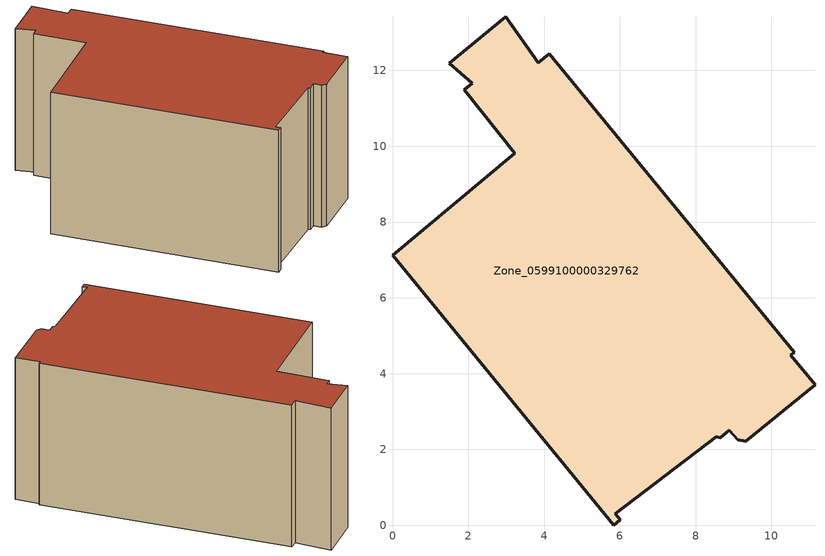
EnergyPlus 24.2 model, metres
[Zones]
Zone_0599100000329762
 floor ground (C_G): 6.01,0.14 5.84,0 0,7.13 3.22,9.82 1.89,11.49 2.1,11.66 1.5,12.19 2.99,13.42 3.85,12.21 4.13,12.44 10.6,4.56 10.51,4.49 11.15,3.71 9.32,2.22 9.11,2.25 8.89,2.51 8.65,2.31 8.54,2.33 5.87,0.3 z0
 wall outside (C_F): 3.85,12.21 2.99,13.42 1.5,12.19 2.1,11.66 1.89,11.49 3.22,9.82 0,7.13 5.84,0 6.01,0.14 5.87,0.3 8.54,2.33 8.65,2.31 8.89,2.51 9.11,2.25 9.32,2.22 11.15,3.71 10.51,4.49 10.6,4.56 4.13,12.44 3.85,12.21 z0:6.12
 roof outside (C_R): 5.84,0 6.01,0.14 5.87,0.3 8.54,2.33 8.65,2.31 8.89,2.51 9.11,2.25 9.32,2.22 11.15,3.71 10.51,4.49 10.6,4.56 4.13,12.44 3.85,12.21 2.99,13.42 1.5,12.19 2.1,11.66 1.89,11.49 3.22,9.82 0,7.13 z6.12
[BUILDING]
Pand.0599100000329762: North Axis=0; Terrain=City; Loads Convergence Tolerance Value=0.04; Temperature Convergence Tolerance Value=0.4; Solar Distribution=FullExterior; Maximum Number of Warmup Days=25; Minimum Number of Warmup Days=1
[Site:Location]
Rotterdam.The.Hague.AP_ZH_NLD Design_Conditions: Latitude=51.96; Longitude=4.45; Time Zone=1; Elevation=-4.5
[SITE:GROUNDTEMPERATURE:BUILDINGSURFACE]
18, 18, 18, 18, 18, 18, 18, 18, 18, 18, 18, 18
[MATERIAL] Thermal Absorptance=0.9; Solar Absorptance=0.7; Visible Absorptance=0.7
Name | Roughness | Thickness | Conductivity | Density | Specific Heat
G.TI.1946 | MediumSmooth | 0.15 | 1 | 540 | 1210
F.TI.1946 | Rough | 0.3 | 0.857143 | 1920 | 840
R.TI.1946 | MediumRough | 0.2 | 0.1 | 1500 | 1000
[CONSTRUCTION]
C_G: G.TI.1946
C_F: F.TI.1946
C_R: R.TI.1946
[ZONE]
Zone_0599100000329762: Type=1; Multiplier=1; Ceiling Height=Autocalculate; Volume=Autocalculate; Floor Area=autocalculate; Part of Total Floor Area=Yes
[ZONEINFILTRATION:DESIGNFLOWRATE]
Infil_Zone_0599100000329762: Zone or ZoneList or Space or SpaceList=Zone_0599100000329762; Schedule=AlwaysOn; Design Flow Rate Calculation Method=Flow/Area; Flow Rate per Floor Area=0.003; Constant Term Coefficient=1; Temperature Term Coefficient=0; Velocity Term Coefficient=0; Velocity Squared Term Coefficient=0
[HVACTEMPLATE:ZONE:IDEALLOADSAIRSYSTEM]
Zone_0599100000329762: Maximum Heating Supply Air Temperature=50; Minimum Cooling Supply Air Temperature=13; Maximum Heating Supply Air Humidity Ratio=0.0156; Minimum Cooling Supply Air Humidity Ratio=0.0077; Heating Limit=NoLimit; Cooling Limit=NoLimit; Dehumidification Control Type=ConstantSensibleHeatRatio; Cooling Sensible Heat Ratio=0.7; Dehumidification Setpoint=60; Humidification Control Type=None; Humidification Setpoint=30; Outdoor Air Method=None; Outdoor Air Flow Rate per Person=0.00944; Outdoor Air Flow Rate per Zone Floor Area=0; Outdoor Air Flow Rate per Zone=0; Demand Controlled Ventilation Type=None; Outdoor Air Economizer Type=NoEconomizer; Heat Recovery Type=None; Sensible Heat Recovery Effectiveness=0.7; Latent Heat Recovery Effectiveness=0.65
[ZONECONTROL:THERMOSTAT]
ThermostatControl_Zone_0599100000329762: Zone or ZoneList=Zone_0599100000329762; Control Type Schedule=DualSetpointControlType; Control 1=Thermostat_Zone_0599100000329762; Temperature Difference Between Cutout And Setpoint=0
[THERMOSTATSETPOINT:DUALSETPOINT]
Thermostat_Zone_0599100000329762: Heating Setpoint Temperature Schedule=HeatingSetpoint_Zone_0599100000329762; Cooling Setpoint Temperature Schedule=CoolingSetpoint_Zone_0599100000329762
[SCHEDULE:COMPACT]
HeatingSetpoint_Zone_0599100000329762: Through: 12/31, For: AllDays, Until: 24:00, 21
CoolingSetpoint_Zone_0599100000329762: Through: 12/31, For: AllDays, Until: 24:00, 24
DualSetpointControlType: Through: 12/31, For: AllDays, Until: 24:00, 4
AlwaysOn: Through: 12/31, For: AllDays, Until: 24:00, 1
